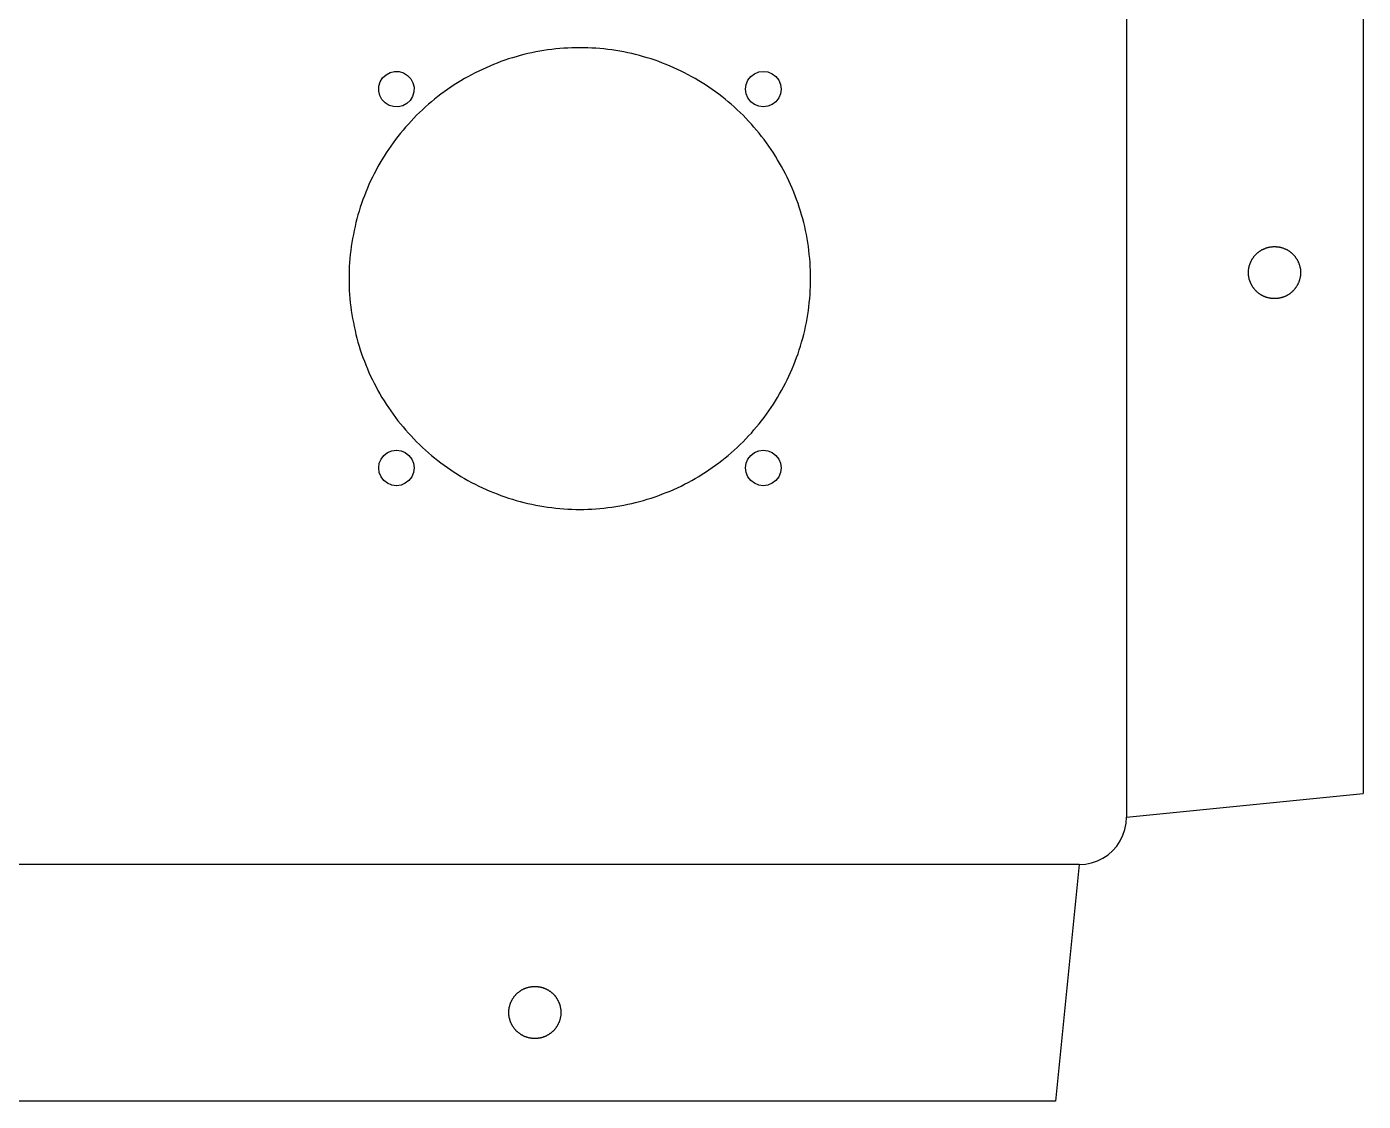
# Model space of a CAD drawing. Header units: metres. Extents: x 13 to 238, y 4 to 739.
# Drawn here: x 124.6 to 237.5, y 3.8 to 94.6 of the extents above; entities that cross this region are included whole.
import ezdxf

# ---------------------------------------------------------------- set-up
doc = ezdxf.new("R2010")
doc.units = ezdxf.units.M

msp = doc.modelspace()

# ---------------------------------------------------------------- linework, layer by layer
at = {"layer": 'Layer0'}
for p, q in [((217.53, 714.84), (217.53, 27.84)), ((237.53, 712.84), (237.53, 29.84)), ((168.61, 92.65), (168.28, 92.6)), ((168.95, 92.69), (168.61, 92.65)), ((169.29, 92.73), (168.95, 92.69)), ((169.63, 92.77), (169.29, 92.73)), ((169.97, 92.79), (169.63, 92.77)), ((170.31, 92.81), (169.97, 92.79)), ((170.65, 92.83), (170.31, 92.81)), ((170.99, 92.84), (170.65, 92.83)), ((171.33, 92.84), (170.99, 92.84)), ((171.67, 92.84), (171.33, 92.84)), ((172.01, 92.83), (171.67, 92.84)), ((172.35, 92.81), (172.01, 92.83)), ((172.69, 92.79), (172.35, 92.81)), ((173.03, 92.77), (172.69, 92.79)), ((173.37, 92.73), (173.03, 92.77)), ((173.7, 92.69), (173.37, 92.73)), ((174.04, 92.65), (173.7, 92.69)), ((174.38, 92.6), (174.04, 92.65)), ((164.34, 91.54), (164.02, 91.42)), ((164.66, 91.66), (164.34, 91.54)), ((164.98, 91.78), (164.66, 91.66)), ((165.3, 91.89), (164.98, 91.78)), ((165.63, 91.99), (165.3, 91.89)), ((165.95, 92.08), (165.63, 91.99)), ((166.28, 92.18), (165.95, 92.08)), ((166.61, 92.26), (166.28, 92.18)), ((166.94, 92.34), (166.61, 92.26)), ((167.27, 92.41), (166.94, 92.34)), ((167.61, 92.48), (167.27, 92.41)), ((167.94, 92.54), (167.61, 92.48)), ((168.28, 92.6), (167.94, 92.54)), ((174.71, 92.54), (174.38, 92.6)), ((175.05, 92.48), (174.71, 92.54)), ((175.38, 92.41), (175.05, 92.48)), ((175.71, 92.34), (175.38, 92.41)), ((176.04, 92.26), (175.71, 92.34)), ((176.37, 92.18), (176.04, 92.26)), ((176.7, 92.08), (176.37, 92.18)), ((177.03, 91.99), (176.7, 92.08)), ((177.35, 91.89), (177.03, 91.99)), ((177.68, 91.78), (177.35, 91.89)), ((178, 91.66), (177.68, 91.78)), ((178.32, 91.54), (178, 91.66)), ((178.63, 91.42), (178.32, 91.54)), ((154.66, 90.28), (154.95, 90.55)), ((154.95, 90.55), (155.29, 90.74)), ((155.29, 90.74), (155.67, 90.83)), ((155.67, 90.83), (156.06, 90.82)), ((156.06, 90.82), (156.44, 90.71)), ((156.44, 90.71), (156.77, 90.5)), ((156.77, 90.5), (157.04, 90.22)), ((161.87, 90.39), (161.58, 90.23)), ((162.17, 90.56), (161.87, 90.39)), ((162.47, 90.71), (162.17, 90.56)), ((162.78, 90.87), (162.47, 90.71)), ((163.09, 91.01), (162.78, 90.87)), ((163.4, 91.15), (163.09, 91.01)), ((163.71, 91.29), (163.4, 91.15)), ((164.02, 91.42), (163.71, 91.29)), ((178.95, 91.29), (178.63, 91.42)), ((179.26, 91.15), (178.95, 91.29)), ((179.57, 91.01), (179.26, 91.15)), ((179.88, 90.87), (179.57, 91.01)), ((180.18, 90.71), (179.88, 90.87)), ((180.48, 90.56), (180.18, 90.71)), ((180.78, 90.39), (180.48, 90.56)), ((181.08, 90.23), (180.78, 90.39)), ((185.53, 90.09), (185.77, 90.4)), ((185.77, 90.4), (186.08, 90.64)), ((186.08, 90.64), (186.44, 90.79)), ((186.44, 90.79), (186.83, 90.84)), ((186.83, 90.84), (187.22, 90.79)), ((187.22, 90.79), (187.58, 90.64)), ((187.58, 90.64), (187.89, 90.4)), ((187.89, 90.4), (188.13, 90.09)), ((154.34, 89.18), (154.35, 89.58)), ((154.35, 89.58), (154.46, 89.95)), ((154.46, 89.95), (154.66, 90.28)), ((157.04, 90.22), (157.23, 89.88)), ((157.23, 89.88), (157.32, 89.5)), ((157.32, 89.5), (157.31, 89.1)), ((160.14, 89.31), (159.87, 89.12)), ((160.42, 89.51), (160.14, 89.31)), ((160.71, 89.69), (160.42, 89.51)), ((160.99, 89.88), (160.71, 89.69)), ((161.28, 90.05), (160.99, 89.88)), ((161.58, 90.23), (161.28, 90.05)), ((181.37, 90.05), (181.08, 90.23)), ((181.66, 89.88), (181.37, 90.05)), ((181.95, 89.69), (181.66, 89.88)), ((182.23, 89.51), (181.95, 89.69)), ((182.51, 89.31), (182.23, 89.51)), ((182.79, 89.12), (182.51, 89.31)), ((185.33, 89.34), (185.38, 89.73)), ((185.38, 88.95), (185.33, 89.34)), ((185.38, 89.73), (185.53, 90.09)), ((188.13, 90.09), (188.28, 89.73)), ((188.28, 89.73), (188.33, 89.34)), ((188.33, 89.34), (188.28, 88.95)), ((154.43, 88.8), (154.34, 89.18)), ((154.61, 88.46), (154.43, 88.8)), ((154.88, 88.17), (154.61, 88.46)), ((155.22, 87.97), (154.88, 88.17)), ((156.71, 88.13), (156.36, 87.94)), ((156.99, 88.39), (156.71, 88.13)), ((157.2, 88.73), (156.99, 88.39)), ((157.31, 89.1), (157.2, 88.73)), ((158.79, 88.28), (158.53, 88.06)), ((159.06, 88.49), (158.79, 88.28)), ((159.32, 88.71), (159.06, 88.49)), ((159.59, 88.91), (159.32, 88.71)), ((159.87, 89.12), (159.59, 88.91)), ((183.06, 88.91), (182.79, 89.12)), ((183.33, 88.71), (183.06, 88.91)), ((183.6, 88.49), (183.33, 88.71)), ((183.86, 88.28), (183.6, 88.49)), ((184.12, 88.06), (183.86, 88.28)), ((185.53, 88.59), (185.38, 88.95)), ((185.77, 88.28), (185.53, 88.59)), ((186.08, 88.04), (185.77, 88.28)), ((187.89, 88.28), (187.58, 88.04)), ((188.13, 88.59), (187.89, 88.28)), ((188.28, 88.95), (188.13, 88.59)), ((155.59, 87.86), (155.22, 87.97)), ((155.98, 87.85), (155.59, 87.86)), ((156.36, 87.94), (155.98, 87.85)), ((157.54, 87.13), (157.3, 86.89)), ((157.78, 87.37), (157.54, 87.13)), ((158.03, 87.6), (157.78, 87.37)), ((158.28, 87.83), (158.03, 87.6)), ((158.53, 88.06), (158.28, 87.83)), ((184.38, 87.83), (184.12, 88.06)), ((184.63, 87.6), (184.38, 87.83)), ((184.87, 87.37), (184.63, 87.6)), ((185.12, 87.13), (184.87, 87.37)), ((185.35, 86.89), (185.12, 87.13)), ((186.44, 87.89), (186.08, 88.04)), ((186.83, 87.84), (186.44, 87.89)), ((187.22, 87.89), (186.83, 87.84)), ((187.58, 88.04), (187.22, 87.89)), ((156.39, 85.87), (156.17, 85.61)), ((156.61, 86.13), (156.39, 85.87)), ((156.84, 86.39), (156.61, 86.13)), ((157.07, 86.64), (156.84, 86.39)), ((157.3, 86.89), (157.07, 86.64)), ((185.59, 86.64), (185.35, 86.89)), ((185.82, 86.39), (185.59, 86.64)), ((186.04, 86.13), (185.82, 86.39)), ((186.27, 85.87), (186.04, 86.13)), ((186.48, 85.61), (186.27, 85.87)), ((155.55, 84.8), (155.35, 84.52)), ((155.75, 85.08), (155.55, 84.8)), ((155.96, 85.35), (155.75, 85.08)), ((156.17, 85.61), (155.96, 85.35)), ((186.69, 85.35), (186.48, 85.61)), ((186.9, 85.08), (186.69, 85.35)), ((187.1, 84.8), (186.9, 85.08)), ((187.3, 84.52), (187.1, 84.8)), ((154.79, 83.67), (154.61, 83.38)), ((154.97, 83.96), (154.79, 83.67)), ((155.16, 84.24), (154.97, 83.96)), ((155.35, 84.52), (155.16, 84.24)), ((187.49, 84.24), (187.3, 84.52)), ((187.68, 83.96), (187.49, 84.24)), ((187.86, 83.67), (187.68, 83.96)), ((188.04, 83.38), (187.86, 83.67)), ((154.11, 82.49), (153.95, 82.19)), ((154.27, 82.79), (154.11, 82.49)), ((154.44, 83.09), (154.27, 82.79)), ((154.61, 83.38), (154.44, 83.09)), ((188.21, 83.09), (188.04, 83.38)), ((188.38, 82.79), (188.21, 83.09)), ((188.54, 82.49), (188.38, 82.79)), ((188.7, 82.19), (188.54, 82.49)), ((153.65, 81.58), (153.51, 81.27)), ((153.8, 81.89), (153.65, 81.58)), ((153.95, 82.19), (153.8, 81.89)), ((188.85, 81.89), (188.7, 82.19)), ((189, 81.58), (188.85, 81.89)), ((189.14, 81.27), (189, 81.58)), ((153.12, 80.33), (153, 80.01)), ((153.25, 80.64), (153.12, 80.33)), ((153.38, 80.96), (153.25, 80.64)), ((153.51, 81.27), (153.38, 80.96)), ((189.28, 80.96), (189.14, 81.27)), ((189.41, 80.64), (189.28, 80.96)), ((189.53, 80.33), (189.41, 80.64)), ((189.65, 80.01), (189.53, 80.33)), ((152.78, 79.37), (152.68, 79.04)), ((152.89, 79.69), (152.78, 79.37)), ((153, 80.01), (152.89, 79.69)), ((189.77, 79.69), (189.65, 80.01)), ((189.87, 79.37), (189.77, 79.69)), ((189.98, 79.04), (189.87, 79.37)), ((152.41, 78.06), (152.33, 77.73)), ((152.49, 78.39), (152.41, 78.06)), ((152.58, 78.71), (152.49, 78.39)), ((152.68, 79.04), (152.58, 78.71)), ((190.07, 78.71), (189.98, 79.04)), ((190.16, 78.39), (190.07, 78.71)), ((190.25, 78.06), (190.16, 78.39)), ((190.33, 77.73), (190.25, 78.06)), ((152.19, 77.06), (152.12, 76.73)), ((152.25, 77.39), (152.19, 77.06)), ((152.33, 77.73), (152.25, 77.39)), ((190.4, 77.39), (190.33, 77.73)), ((190.47, 77.06), (190.4, 77.39)), ((190.53, 76.73), (190.47, 77.06)), ((151.97, 75.72), (151.93, 75.38)), ((152.02, 76.05), (151.97, 75.72)), ((152.07, 76.39), (152.02, 76.05)), ((152.12, 76.73), (152.07, 76.39)), ((190.59, 76.39), (190.53, 76.73)), ((190.64, 76.05), (190.59, 76.39)), ((190.68, 75.72), (190.64, 76.05)), ((190.72, 75.38), (190.68, 75.72)), ((228.8, 75.66), (228.83, 75.68)), ((228.83, 75.68), (228.86, 75.71)), ((228.86, 75.71), (228.89, 75.73)), ((228.89, 75.73), (228.93, 75.75)), ((228.93, 75.75), (228.96, 75.76)), ((228.96, 75.76), (228.99, 75.78)), ((228.99, 75.78), (229.03, 75.8)), ((229.03, 75.8), (229.06, 75.82)), ((229.06, 75.82), (229.1, 75.83)), ((229.1, 75.83), (229.13, 75.85)), ((229.13, 75.85), (229.17, 75.86)), ((229.17, 75.86), (229.2, 75.88)), ((229.2, 75.88), (229.24, 75.89)), ((229.24, 75.89), (229.28, 75.91)), ((229.28, 75.91), (229.31, 75.92)), ((229.31, 75.92), (229.35, 75.93)), ((229.35, 75.93), (229.38, 75.94)), ((229.38, 75.94), (229.42, 75.95)), ((229.42, 75.95), (229.46, 75.96)), ((229.46, 75.96), (229.5, 75.97)), ((229.5, 75.97), (229.53, 75.98)), ((229.53, 75.98), (229.57, 75.99)), ((229.57, 75.99), (229.61, 76)), ((229.61, 76), (229.65, 76.01)), ((229.65, 76.01), (229.68, 76.01)), ((229.68, 76.01), (229.72, 76.02)), ((229.72, 76.02), (229.76, 76.02)), ((229.76, 76.02), (229.8, 76.03)), ((229.8, 76.03), (229.84, 76.03)), ((229.84, 76.03), (229.87, 76.03)), ((229.87, 76.03), (229.91, 76.04)), ((229.91, 76.04), (229.95, 76.04)), ((229.95, 76.04), (229.99, 76.04)), ((229.99, 76.04), (230.03, 76.04)), ((230.03, 76.04), (230.07, 76.04)), ((230.07, 76.04), (230.1, 76.04)), ((230.1, 76.04), (230.14, 76.04)), ((230.14, 76.04), (230.18, 76.03)), ((230.18, 76.03), (230.22, 76.03)), ((230.22, 76.03), (230.26, 76.03)), ((230.26, 76.03), (230.3, 76.02)), ((230.3, 76.02), (230.33, 76.02)), ((230.33, 76.02), (230.37, 76.01)), ((230.37, 76.01), (230.41, 76.01)), ((230.41, 76.01), (230.45, 76)), ((230.45, 76), (230.48, 75.99)), ((230.48, 75.99), (230.52, 75.98)), ((230.52, 75.98), (230.56, 75.97)), ((230.56, 75.97), (230.6, 75.96)), ((230.6, 75.96), (230.63, 75.95)), ((230.63, 75.95), (230.67, 75.94)), ((230.67, 75.94), (230.71, 75.93)), ((230.71, 75.93), (230.74, 75.92)), ((230.74, 75.92), (230.78, 75.91)), ((230.78, 75.91), (230.82, 75.89)), ((230.82, 75.89), (230.85, 75.88)), ((230.85, 75.88), (230.89, 75.86)), ((230.89, 75.86), (230.92, 75.85)), ((230.92, 75.85), (230.96, 75.83)), ((230.96, 75.83), (230.99, 75.82)), ((230.99, 75.82), (231.03, 75.8)), ((231.03, 75.8), (231.06, 75.78)), ((231.06, 75.78), (231.09, 75.76)), ((231.09, 75.76), (231.13, 75.75)), ((231.13, 75.75), (231.16, 75.73)), ((231.16, 75.73), (231.19, 75.71)), ((231.19, 75.71), (231.23, 75.68)), ((231.23, 75.68), (231.26, 75.66)), ((151.87, 74.7), (151.85, 74.36)), ((151.9, 75.04), (151.87, 74.7)), ((151.93, 75.38), (151.9, 75.04)), ((190.75, 75.04), (190.72, 75.38)), ((190.78, 74.7), (190.75, 75.04)), ((190.8, 74.36), (190.78, 74.7)), ((227.94, 74.52), (227.95, 74.56)), ((227.95, 74.56), (227.96, 74.59)), ((227.96, 74.59), (227.97, 74.63)), ((227.97, 74.63), (227.99, 74.66)), ((227.99, 74.66), (228, 74.7)), ((228, 74.7), (228.02, 74.73)), ((228.02, 74.73), (228.03, 74.77)), ((228.03, 74.77), (228.05, 74.8)), ((228.05, 74.8), (228.07, 74.84)), ((228.07, 74.84), (228.08, 74.87)), ((228.08, 74.87), (228.1, 74.91)), ((228.1, 74.91), (228.12, 74.94)), ((228.12, 74.94), (228.14, 74.97)), ((228.14, 74.97), (228.16, 75.01)), ((228.16, 75.01), (228.18, 75.04)), ((228.18, 75.04), (228.2, 75.07)), ((228.2, 75.07), (228.23, 75.1)), ((228.23, 75.1), (228.25, 75.13)), ((228.25, 75.13), (228.27, 75.16)), ((228.27, 75.16), (228.29, 75.19)), ((228.29, 75.19), (228.32, 75.22)), ((228.32, 75.22), (228.34, 75.25)), ((228.34, 75.25), (228.37, 75.28)), ((228.37, 75.28), (228.39, 75.31)), ((228.39, 75.31), (228.42, 75.34)), ((228.42, 75.34), (228.44, 75.37)), ((228.44, 75.37), (228.47, 75.4)), ((228.47, 75.4), (228.5, 75.42)), ((228.5, 75.42), (228.53, 75.45)), ((228.53, 75.45), (228.56, 75.47)), ((228.56, 75.47), (228.58, 75.5)), ((228.58, 75.5), (228.61, 75.53)), ((228.61, 75.53), (228.64, 75.55)), ((228.64, 75.55), (228.67, 75.57)), ((228.67, 75.57), (228.7, 75.6)), ((228.7, 75.6), (228.73, 75.62)), ((228.73, 75.62), (228.77, 75.64)), ((228.77, 75.64), (228.8, 75.66)), ((231.26, 75.66), (231.29, 75.64)), ((231.29, 75.64), (231.32, 75.62)), ((231.32, 75.62), (231.35, 75.6)), ((231.35, 75.6), (231.38, 75.57)), ((231.38, 75.57), (231.41, 75.55)), ((231.41, 75.55), (231.44, 75.53)), ((231.44, 75.53), (231.47, 75.5)), ((231.47, 75.5), (231.5, 75.47)), ((231.5, 75.47), (231.53, 75.45)), ((231.53, 75.45), (231.56, 75.42)), ((231.56, 75.42), (231.58, 75.4)), ((231.58, 75.4), (231.61, 75.37)), ((231.61, 75.37), (231.64, 75.34)), ((231.64, 75.34), (231.66, 75.31)), ((231.66, 75.31), (231.69, 75.28)), ((231.69, 75.28), (231.71, 75.25)), ((231.71, 75.25), (231.74, 75.22)), ((231.74, 75.22), (231.76, 75.19)), ((231.76, 75.19), (231.78, 75.16)), ((231.78, 75.16), (231.81, 75.13)), ((231.81, 75.13), (231.83, 75.1)), ((231.83, 75.1), (231.85, 75.07)), ((231.85, 75.07), (231.87, 75.04)), ((231.87, 75.04), (231.89, 75.01)), ((231.89, 75.01), (231.91, 74.97)), ((231.91, 74.97), (231.93, 74.94)), ((231.93, 74.94), (231.95, 74.91)), ((231.95, 74.91), (231.97, 74.87)), ((231.97, 74.87), (231.99, 74.84)), ((231.99, 74.84), (232, 74.8)), ((232, 74.8), (232.02, 74.77)), ((232.02, 74.77), (232.04, 74.73)), ((232.04, 74.73), (232.05, 74.7)), ((232.05, 74.7), (232.07, 74.66)), ((232.07, 74.66), (232.08, 74.63)), ((232.08, 74.63), (232.09, 74.59)), ((232.09, 74.59), (232.11, 74.56)), ((232.11, 74.56), (232.12, 74.52)), ((151.84, 74.02), (151.83, 73.68)), ((151.83, 73.68), (151.83, 73.34)), ((151.85, 74.36), (151.84, 74.02)), ((190.82, 74.02), (190.8, 74.36)), ((190.82, 73.68), (190.82, 74.02)), ((190.83, 73.34), (190.82, 73.68)), ((227.83, 73.99), (227.84, 74.03)), ((227.83, 73.95), (227.83, 73.99)), ((227.83, 73.92), (227.83, 73.95)), ((227.83, 73.88), (227.83, 73.92)), ((227.83, 73.84), (227.83, 73.88)), ((227.83, 73.8), (227.83, 73.84)), ((227.83, 73.76), (227.83, 73.8)), ((227.83, 73.72), (227.83, 73.76)), ((227.83, 73.69), (227.83, 73.72)), ((227.84, 73.65), (227.83, 73.69)), ((227.84, 74.11), (227.85, 74.15)), ((227.84, 74.07), (227.84, 74.11)), ((227.84, 74.03), (227.84, 74.07)), ((227.84, 73.61), (227.84, 73.65)), ((227.84, 73.57), (227.84, 73.61)), ((227.85, 73.53), (227.84, 73.57)), ((227.85, 74.18), (227.86, 74.22)), ((227.85, 74.15), (227.85, 74.18)), ((227.85, 73.5), (227.85, 73.53)), ((227.86, 73.46), (227.85, 73.5)), ((227.86, 74.22), (227.87, 74.26)), ((227.87, 73.42), (227.86, 73.46)), ((227.87, 74.26), (227.88, 74.3)), ((227.88, 73.38), (227.87, 73.42)), ((227.88, 74.33), (227.89, 74.37)), ((227.88, 74.3), (227.88, 74.33)), ((227.89, 74.37), (227.9, 74.41)), ((227.9, 74.41), (227.91, 74.45)), ((227.91, 74.45), (227.92, 74.48)), ((227.92, 74.48), (227.94, 74.52)), ((232.12, 74.52), (232.13, 74.48)), ((232.13, 74.48), (232.14, 74.45)), ((232.14, 74.45), (232.15, 74.41)), ((232.15, 74.41), (232.16, 74.37)), ((232.16, 74.37), (232.17, 74.33)), ((232.17, 74.33), (232.18, 74.3)), ((232.18, 74.3), (232.19, 74.26)), ((232.19, 73.42), (232.18, 73.38)), ((232.19, 74.26), (232.19, 74.22)), ((232.19, 74.22), (232.2, 74.18)), ((232.2, 73.5), (232.19, 73.46)), ((232.19, 73.46), (232.19, 73.42)), ((232.2, 74.18), (232.21, 74.15)), ((232.21, 73.53), (232.2, 73.5)), ((232.21, 74.15), (232.21, 74.11)), ((232.21, 74.11), (232.22, 74.07)), ((232.22, 73.61), (232.21, 73.57)), ((232.21, 73.57), (232.21, 73.53)), ((232.22, 74.07), (232.22, 74.03)), ((232.22, 74.03), (232.22, 73.99)), ((232.22, 73.99), (232.22, 73.95)), ((232.22, 73.95), (232.23, 73.92)), ((232.23, 73.76), (232.22, 73.72)), ((232.22, 73.72), (232.22, 73.69)), ((232.22, 73.69), (232.22, 73.65)), ((232.22, 73.65), (232.22, 73.61)), ((232.23, 73.92), (232.23, 73.88)), ((232.23, 73.88), (232.23, 73.84)), ((232.23, 73.84), (232.23, 73.8)), ((232.23, 73.8), (232.23, 73.76)), ((151.83, 73.34), (151.83, 73)), ((151.83, 73), (151.84, 72.66)), ((151.84, 72.66), (151.85, 72.32)), ((151.85, 72.32), (151.87, 71.98)), ((190.78, 71.98), (190.8, 72.32)), ((190.8, 72.32), (190.82, 72.66)), ((190.82, 73), (190.83, 73.34)), ((190.82, 72.66), (190.82, 73)), ((227.88, 73.34), (227.88, 73.38)), ((227.89, 73.31), (227.88, 73.34)), ((227.9, 73.27), (227.89, 73.31)), ((227.91, 73.23), (227.9, 73.27)), ((227.92, 73.2), (227.91, 73.23)), ((227.94, 73.16), (227.92, 73.2)), ((227.95, 73.12), (227.94, 73.16)), ((227.96, 73.09), (227.95, 73.12)), ((227.97, 73.05), (227.96, 73.09)), ((227.99, 73.02), (227.97, 73.05)), ((228, 72.98), (227.99, 73.02)), ((228.02, 72.95), (228, 72.98)), ((228.03, 72.91), (228.02, 72.95)), ((228.05, 72.88), (228.03, 72.91)), ((228.07, 72.84), (228.05, 72.88)), ((228.08, 72.81), (228.07, 72.84)), ((228.1, 72.77), (228.08, 72.81)), ((228.12, 72.74), (228.1, 72.77)), ((228.14, 72.71), (228.12, 72.74)), ((228.16, 72.67), (228.14, 72.71)), ((228.18, 72.64), (228.16, 72.67)), ((228.2, 72.61), (228.18, 72.64)), ((228.23, 72.58), (228.2, 72.61)), ((228.25, 72.55), (228.23, 72.58)), ((228.27, 72.52), (228.25, 72.55)), ((228.29, 72.49), (228.27, 72.52)), ((228.32, 72.46), (228.29, 72.49)), ((228.34, 72.43), (228.32, 72.46)), ((228.37, 72.4), (228.34, 72.43)), ((228.39, 72.37), (228.37, 72.4)), ((228.42, 72.34), (228.39, 72.37)), ((228.44, 72.31), (228.42, 72.34)), ((228.47, 72.28), (228.44, 72.31)), ((228.5, 72.26), (228.47, 72.28)), ((231.58, 72.28), (231.56, 72.26)), ((231.61, 72.31), (231.58, 72.28)), ((231.64, 72.34), (231.61, 72.31)), ((231.66, 72.37), (231.64, 72.34)), ((231.69, 72.4), (231.66, 72.37)), ((231.71, 72.43), (231.69, 72.4)), ((231.74, 72.46), (231.71, 72.43)), ((231.76, 72.49), (231.74, 72.46)), ((231.78, 72.52), (231.76, 72.49)), ((231.81, 72.55), (231.78, 72.52)), ((231.83, 72.58), (231.81, 72.55)), ((231.85, 72.61), (231.83, 72.58)), ((231.87, 72.64), (231.85, 72.61)), ((231.89, 72.67), (231.87, 72.64)), ((231.91, 72.71), (231.89, 72.67)), ((231.93, 72.74), (231.91, 72.71)), ((231.95, 72.77), (231.93, 72.74)), ((231.97, 72.81), (231.95, 72.77)), ((231.99, 72.84), (231.97, 72.81)), ((232, 72.88), (231.99, 72.84)), ((232.02, 72.91), (232, 72.88)), ((232.04, 72.95), (232.02, 72.91)), ((232.05, 72.98), (232.04, 72.95)), ((232.07, 73.02), (232.05, 72.98)), ((232.08, 73.05), (232.07, 73.02)), ((232.09, 73.09), (232.08, 73.05)), ((232.11, 73.12), (232.09, 73.09)), ((232.12, 73.16), (232.11, 73.12)), ((232.13, 73.2), (232.12, 73.16)), ((232.14, 73.23), (232.13, 73.2)), ((232.15, 73.27), (232.14, 73.23)), ((232.16, 73.31), (232.15, 73.27)), ((232.17, 73.34), (232.16, 73.31)), ((232.18, 73.38), (232.17, 73.34)), ((151.87, 71.98), (151.9, 71.64)), ((151.9, 71.64), (151.93, 71.3)), ((151.93, 71.3), (151.97, 70.96)), ((190.68, 70.96), (190.72, 71.3)), ((190.72, 71.3), (190.75, 71.64)), ((190.75, 71.64), (190.78, 71.98)), ((228.53, 72.23), (228.5, 72.26)), ((228.56, 72.2), (228.53, 72.23)), ((228.58, 72.18), (228.56, 72.2)), ((228.61, 72.15), (228.58, 72.18)), ((228.64, 72.13), (228.61, 72.15)), ((228.67, 72.11), (228.64, 72.13)), ((228.7, 72.08), (228.67, 72.11)), ((228.73, 72.06), (228.7, 72.08)), ((228.77, 72.04), (228.73, 72.06)), ((228.8, 72.02), (228.77, 72.04)), ((228.83, 71.99), (228.8, 72.02)), ((228.86, 71.97), (228.83, 71.99)), ((228.89, 71.95), (228.86, 71.97)), ((228.93, 71.93), (228.89, 71.95)), ((228.96, 71.92), (228.93, 71.93)), ((228.99, 71.9), (228.96, 71.92)), ((229.03, 71.88), (228.99, 71.9)), ((229.06, 71.86), (229.03, 71.88)), ((229.1, 71.85), (229.06, 71.86)), ((229.13, 71.83), (229.1, 71.85)), ((229.17, 71.81), (229.13, 71.83)), ((229.2, 71.8), (229.17, 71.81)), ((229.24, 71.79), (229.2, 71.8)), ((229.28, 71.77), (229.24, 71.79)), ((229.31, 71.76), (229.28, 71.77)), ((229.35, 71.75), (229.31, 71.76)), ((229.38, 71.74), (229.35, 71.75)), ((229.42, 71.73), (229.38, 71.74)), ((229.46, 71.71), (229.42, 71.73)), ((229.5, 71.71), (229.46, 71.71)), ((229.53, 71.7), (229.5, 71.71)), ((229.57, 71.69), (229.53, 71.7)), ((229.61, 71.68), (229.57, 71.69)), ((229.65, 71.67), (229.61, 71.68)), ((229.68, 71.67), (229.65, 71.67)), ((229.72, 71.66), (229.68, 71.67)), ((229.76, 71.66), (229.72, 71.66)), ((229.8, 71.65), (229.76, 71.66)), ((229.84, 71.65), (229.8, 71.65)), ((229.87, 71.65), (229.84, 71.65)), ((229.91, 71.64), (229.87, 71.65)), ((229.95, 71.64), (229.91, 71.64)), ((229.99, 71.64), (229.95, 71.64)), ((230.03, 71.64), (229.99, 71.64)), ((230.07, 71.64), (230.03, 71.64)), ((230.1, 71.64), (230.07, 71.64)), ((230.14, 71.64), (230.1, 71.64)), ((230.18, 71.65), (230.14, 71.64)), ((230.22, 71.65), (230.18, 71.65)), ((230.26, 71.65), (230.22, 71.65)), ((230.3, 71.66), (230.26, 71.65)), ((230.33, 71.66), (230.3, 71.66)), ((230.37, 71.67), (230.33, 71.66)), ((230.41, 71.67), (230.37, 71.67)), ((230.45, 71.68), (230.41, 71.67)), ((230.48, 71.69), (230.45, 71.68)), ((230.52, 71.7), (230.48, 71.69)), ((230.56, 71.71), (230.52, 71.7)), ((230.6, 71.71), (230.56, 71.71)), ((230.63, 71.73), (230.6, 71.71)), ((230.67, 71.74), (230.63, 71.73)), ((230.71, 71.75), (230.67, 71.74)), ((230.74, 71.76), (230.71, 71.75)), ((230.78, 71.77), (230.74, 71.76)), ((230.82, 71.79), (230.78, 71.77)), ((230.85, 71.8), (230.82, 71.79)), ((230.89, 71.81), (230.85, 71.8)), ((230.92, 71.83), (230.89, 71.81)), ((230.96, 71.85), (230.92, 71.83)), ((230.99, 71.86), (230.96, 71.85)), ((231.03, 71.88), (230.99, 71.86)), ((231.06, 71.9), (231.03, 71.88)), ((231.09, 71.92), (231.06, 71.9)), ((231.13, 71.93), (231.09, 71.92)), ((231.16, 71.95), (231.13, 71.93)), ((231.19, 71.97), (231.16, 71.95)), ((231.23, 71.99), (231.19, 71.97)), ((231.26, 72.02), (231.23, 71.99)), ((231.29, 72.04), (231.26, 72.02)), ((231.32, 72.06), (231.29, 72.04)), ((231.35, 72.08), (231.32, 72.06)), ((231.38, 72.11), (231.35, 72.08)), ((231.41, 72.13), (231.38, 72.11)), ((231.44, 72.15), (231.41, 72.13)), ((231.47, 72.18), (231.44, 72.15)), ((231.5, 72.2), (231.47, 72.18)), ((231.53, 72.23), (231.5, 72.2)), ((231.56, 72.26), (231.53, 72.23)), ((151.97, 70.96), (152.02, 70.63)), ((152.02, 70.63), (152.07, 70.29)), ((152.07, 70.29), (152.12, 69.95)), ((190.53, 69.95), (190.59, 70.29)), ((190.59, 70.29), (190.64, 70.63)), ((190.64, 70.63), (190.68, 70.96)), ((152.12, 69.95), (152.19, 69.62)), ((152.19, 69.62), (152.25, 69.29)), ((152.25, 69.29), (152.33, 68.95)), ((152.33, 68.95), (152.41, 68.62)), ((190.25, 68.62), (190.33, 68.95)), ((190.33, 68.95), (190.4, 69.29)), ((190.4, 69.29), (190.47, 69.62)), ((190.47, 69.62), (190.53, 69.95)), ((152.41, 68.62), (152.49, 68.29)), ((152.49, 68.29), (152.58, 67.96)), ((152.58, 67.96), (152.68, 67.64)), ((189.98, 67.64), (190.07, 67.96)), ((190.07, 67.96), (190.16, 68.29)), ((190.16, 68.29), (190.25, 68.62)), ((152.68, 67.64), (152.78, 67.31)), ((152.78, 67.31), (152.89, 66.99)), ((152.89, 66.99), (153, 66.67)), ((153, 66.67), (153.12, 66.35)), ((189.53, 66.35), (189.65, 66.67)), ((189.65, 66.67), (189.77, 66.99)), ((189.77, 66.99), (189.87, 67.31)), ((189.87, 67.31), (189.98, 67.64)), ((153.12, 66.35), (153.25, 66.04)), ((153.25, 66.04), (153.38, 65.72)), ((153.38, 65.72), (153.51, 65.41)), ((189.14, 65.41), (189.28, 65.72)), ((189.28, 65.72), (189.41, 66.04)), ((189.41, 66.04), (189.53, 66.35)), ((153.51, 65.41), (153.65, 65.1)), ((153.65, 65.1), (153.8, 64.79)), ((153.8, 64.79), (153.95, 64.49)), ((153.95, 64.49), (154.11, 64.19)), ((188.54, 64.19), (188.7, 64.49)), ((188.7, 64.49), (188.85, 64.79)), ((188.85, 64.79), (189, 65.1)), ((189, 65.1), (189.14, 65.41)), ((154.11, 64.19), (154.27, 63.89)), ((154.27, 63.89), (154.44, 63.59)), ((154.44, 63.59), (154.61, 63.3)), ((154.61, 63.3), (154.79, 63.01)), ((187.86, 63.01), (188.04, 63.3)), ((188.04, 63.3), (188.21, 63.59)), ((188.21, 63.59), (188.38, 63.89)), ((188.38, 63.89), (188.54, 64.19)), ((154.79, 63.01), (154.97, 62.72)), ((154.97, 62.72), (155.16, 62.44)), ((155.16, 62.44), (155.35, 62.16)), ((155.35, 62.16), (155.55, 61.88)), ((187.1, 61.88), (187.3, 62.16)), ((187.3, 62.16), (187.49, 62.44)), ((187.49, 62.44), (187.68, 62.72)), ((187.68, 62.72), (187.86, 63.01)), ((155.55, 61.88), (155.75, 61.6)), ((155.75, 61.6), (155.96, 61.33)), ((155.96, 61.33), (156.17, 61.07)), ((156.17, 61.07), (156.39, 60.81)), ((186.27, 60.81), (186.48, 61.07)), ((186.48, 61.07), (186.69, 61.33)), ((186.69, 61.33), (186.9, 61.6)), ((186.9, 61.6), (187.1, 61.88)), ((156.39, 60.81), (156.61, 60.55)), ((156.61, 60.55), (156.84, 60.29)), ((156.84, 60.29), (157.07, 60.04)), ((157.07, 60.04), (157.3, 59.79)), ((185.35, 59.79), (185.59, 60.04)), ((185.59, 60.04), (185.82, 60.29)), ((185.82, 60.29), (186.04, 60.55)), ((186.04, 60.55), (186.27, 60.81)), ((155.08, 58.64), (155.44, 58.79)), ((155.44, 58.79), (155.83, 58.84)), ((155.83, 58.84), (156.22, 58.79)), ((156.22, 58.79), (156.58, 58.64)), ((157.3, 59.79), (157.54, 59.55)), ((157.54, 59.55), (157.78, 59.31)), ((157.78, 59.31), (158.03, 59.08)), ((158.03, 59.08), (158.28, 58.85)), ((158.28, 58.85), (158.53, 58.62)), ((184.12, 58.62), (184.38, 58.85)), ((184.38, 58.85), (184.63, 59.08)), ((184.63, 59.08), (184.87, 59.31)), ((184.87, 59.31), (185.12, 59.55)), ((185.12, 59.55), (185.35, 59.79)), ((186.08, 58.64), (186.44, 58.79)), ((186.44, 58.79), (186.83, 58.84)), ((186.83, 58.84), (187.22, 58.79)), ((187.22, 58.79), (187.58, 58.64)), ((154.33, 57.34), (154.38, 57.73)), ((154.38, 57.73), (154.53, 58.09)), ((154.53, 58.09), (154.77, 58.4)), ((154.77, 58.4), (155.08, 58.64)), ((156.58, 58.64), (156.89, 58.4)), ((156.89, 58.4), (157.13, 58.09)), ((157.13, 58.09), (157.28, 57.73)), ((157.28, 57.73), (157.33, 57.34)), ((158.53, 58.62), (158.79, 58.4)), ((158.79, 58.4), (159.06, 58.19)), ((159.06, 58.19), (159.32, 57.97)), ((159.32, 57.97), (159.59, 57.77)), ((159.59, 57.77), (159.87, 57.56)), ((182.79, 57.56), (183.06, 57.77)), ((183.06, 57.77), (183.33, 57.97)), ((183.33, 57.97), (183.6, 58.19)), ((183.6, 58.19), (183.86, 58.4)), ((183.86, 58.4), (184.12, 58.62)), ((185.33, 57.34), (185.38, 57.73)), ((185.38, 57.73), (185.53, 58.09)), ((185.53, 58.09), (185.77, 58.4)), ((185.77, 58.4), (186.08, 58.64)), ((187.58, 58.64), (187.89, 58.4)), ((187.89, 58.4), (188.13, 58.09)), ((188.13, 58.09), (188.28, 57.73)), ((188.28, 57.73), (188.33, 57.34)), ((154.38, 56.95), (154.33, 57.34)), ((154.53, 56.59), (154.38, 56.95)), ((154.77, 56.28), (154.53, 56.59)), ((157.13, 56.59), (156.89, 56.28)), ((157.28, 56.95), (157.13, 56.59)), ((157.33, 57.34), (157.28, 56.95)), ((159.87, 57.56), (160.14, 57.37)), ((160.14, 57.37), (160.42, 57.17)), ((160.42, 57.17), (160.71, 56.99)), ((160.71, 56.99), (160.99, 56.8)), ((160.99, 56.8), (161.28, 56.63)), ((161.28, 56.63), (161.58, 56.45)), ((181.08, 56.45), (181.37, 56.63)), ((181.37, 56.63), (181.66, 56.8)), ((181.66, 56.8), (181.95, 56.99)), ((181.95, 56.99), (182.23, 57.17)), ((182.23, 57.17), (182.51, 57.37)), ((182.51, 57.37), (182.79, 57.56)), ((185.38, 56.95), (185.33, 57.34)), ((185.53, 56.59), (185.38, 56.95)), ((185.77, 56.28), (185.53, 56.59)), ((188.13, 56.59), (187.89, 56.28)), ((188.28, 56.95), (188.13, 56.59)), ((188.33, 57.34), (188.28, 56.95)), ((155.08, 56.04), (154.77, 56.28)), ((155.44, 55.89), (155.08, 56.04)), ((155.83, 55.84), (155.44, 55.89)), ((156.22, 55.89), (155.83, 55.84)), ((156.58, 56.04), (156.22, 55.89)), ((156.89, 56.28), (156.58, 56.04)), ((161.58, 56.45), (161.87, 56.28)), ((161.87, 56.28), (162.17, 56.12)), ((162.17, 56.12), (162.47, 55.97)), ((162.47, 55.97), (162.78, 55.81)), ((162.78, 55.81), (163.09, 55.67)), ((163.09, 55.67), (163.4, 55.53)), ((163.4, 55.53), (163.71, 55.39)), ((163.71, 55.39), (164.02, 55.26)), ((178.63, 55.26), (178.95, 55.39)), ((178.95, 55.39), (179.26, 55.53)), ((179.26, 55.53), (179.57, 55.67)), ((179.57, 55.67), (179.88, 55.81)), ((179.88, 55.81), (180.18, 55.97)), ((180.18, 55.97), (180.48, 56.12)), ((180.48, 56.12), (180.78, 56.28)), ((180.78, 56.28), (181.08, 56.45)), ((186.08, 56.04), (185.77, 56.28)), ((186.44, 55.89), (186.08, 56.04)), ((186.83, 55.84), (186.44, 55.89)), ((187.22, 55.89), (186.83, 55.84)), ((187.58, 56.04), (187.22, 55.89)), ((187.89, 56.28), (187.58, 56.04)), ((164.02, 55.26), (164.34, 55.14)), ((164.34, 55.14), (164.66, 55.02)), ((164.66, 55.02), (164.98, 54.9)), ((164.98, 54.9), (165.3, 54.79)), ((165.3, 54.79), (165.63, 54.69)), ((165.63, 54.69), (165.95, 54.6)), ((165.95, 54.6), (166.28, 54.5)), ((166.28, 54.5), (166.61, 54.42)), ((166.61, 54.42), (166.94, 54.34)), ((166.94, 54.34), (167.27, 54.27)), ((167.27, 54.27), (167.61, 54.2)), ((175.05, 54.2), (175.38, 54.27)), ((175.38, 54.27), (175.71, 54.34)), ((175.71, 54.34), (176.04, 54.42)), ((176.04, 54.42), (176.37, 54.5)), ((176.37, 54.5), (176.7, 54.6)), ((176.7, 54.6), (177.03, 54.69)), ((177.03, 54.69), (177.35, 54.79)), ((177.35, 54.79), (177.68, 54.9)), ((177.68, 54.9), (178, 55.02)), ((178, 55.02), (178.32, 55.14)), ((178.32, 55.14), (178.63, 55.26)), ((167.61, 54.2), (167.94, 54.14)), ((167.94, 54.14), (168.28, 54.08)), ((168.28, 54.08), (168.61, 54.03)), ((168.61, 54.03), (168.95, 53.99)), ((168.95, 53.99), (169.29, 53.95)), ((169.29, 53.95), (169.63, 53.91)), ((169.63, 53.91), (169.97, 53.89)), ((169.97, 53.89), (170.31, 53.87)), ((170.31, 53.87), (170.65, 53.85)), ((170.65, 53.85), (170.99, 53.84)), ((170.99, 53.84), (171.33, 53.84)), ((171.33, 53.84), (171.67, 53.84)), ((171.67, 53.84), (172.01, 53.85)), ((172.01, 53.85), (172.35, 53.87)), ((172.35, 53.87), (172.69, 53.89)), ((172.69, 53.89), (173.03, 53.91)), ((173.03, 53.91), (173.37, 53.95)), ((173.37, 53.95), (173.7, 53.99)), ((173.7, 53.99), (174.04, 54.03)), ((174.04, 54.03), (174.38, 54.08)), ((174.38, 54.08), (174.71, 54.14)), ((174.71, 54.14), (175.05, 54.2)), ((217.53, 27.84), (237.53, 29.84)), ((217.39, 26.8), (217.49, 27.32)), ((217.49, 27.32), (217.53, 27.84)), ((216.99, 25.84), (217.22, 26.31)), ((217.22, 26.31), (217.39, 26.8)), ((215.96, 24.67), (216.36, 25.01)), ((216.36, 25.01), (216.7, 25.4)), ((216.7, 25.4), (216.99, 25.84)), ((213.53, 23.84), (36.53, 23.84)), ((213.53, 23.84), (211.53, 3.84)), ((213.53, 23.84), (214.05, 23.87)), ((214.05, 23.87), (214.56, 23.98)), ((214.56, 23.98), (215.06, 24.14)), ((215.06, 24.14), (215.53, 24.38)), ((215.53, 24.38), (215.96, 24.67)), ((165.59, 12.39), (165.61, 12.42)), ((165.61, 12.42), (165.63, 12.46)), ((165.63, 12.46), (165.65, 12.49)), ((165.65, 12.49), (165.67, 12.52)), ((165.67, 12.52), (165.69, 12.55)), ((165.69, 12.55), (165.71, 12.59)), ((165.71, 12.59), (165.74, 12.62)), ((165.74, 12.62), (165.76, 12.65)), ((165.76, 12.65), (165.78, 12.68)), ((165.78, 12.68), (165.81, 12.71)), ((165.81, 12.71), (165.83, 12.74)), ((165.83, 12.74), (165.85, 12.77)), ((165.85, 12.77), (165.88, 12.8)), ((165.88, 12.8), (165.91, 12.83)), ((165.91, 12.83), (165.93, 12.85)), ((165.93, 12.85), (165.96, 12.88)), ((165.96, 12.88), (165.99, 12.91)), ((165.99, 12.91), (166.01, 12.94)), ((166.01, 12.94), (166.04, 12.96)), ((166.04, 12.96), (166.07, 12.99)), ((166.07, 12.99), (166.1, 13.01)), ((166.1, 13.01), (166.13, 13.04)), ((166.13, 13.04), (166.16, 13.06)), ((166.16, 13.06), (166.19, 13.09)), ((166.19, 13.09), (166.22, 13.11)), ((166.22, 13.11), (166.25, 13.13)), ((166.25, 13.13), (166.28, 13.15)), ((166.28, 13.15), (166.31, 13.17)), ((166.31, 13.17), (166.35, 13.2)), ((166.35, 13.2), (166.38, 13.22)), ((166.38, 13.22), (166.41, 13.24)), ((166.41, 13.24), (166.44, 13.25)), ((166.44, 13.25), (166.48, 13.27)), ((166.48, 13.27), (166.51, 13.29)), ((166.51, 13.29), (166.55, 13.31)), ((166.55, 13.31), (166.58, 13.33)), ((166.58, 13.33), (166.62, 13.34)), ((166.62, 13.34), (166.65, 13.36)), ((166.65, 13.36), (166.69, 13.37)), ((166.69, 13.37), (166.72, 13.39)), ((166.72, 13.39), (166.76, 13.4)), ((166.76, 13.4), (166.79, 13.41)), ((166.79, 13.41), (166.83, 13.43)), ((166.83, 13.43), (166.87, 13.44)), ((166.87, 13.44), (166.9, 13.45)), ((166.9, 13.45), (166.94, 13.46)), ((166.94, 13.46), (166.98, 13.47)), ((166.98, 13.47), (167.01, 13.48)), ((167.01, 13.48), (167.05, 13.49)), ((167.05, 13.49), (167.09, 13.5)), ((167.09, 13.5), (167.13, 13.5)), ((167.13, 13.5), (167.16, 13.51)), ((167.16, 13.51), (167.2, 13.52)), ((167.2, 13.52), (167.24, 13.52)), ((167.24, 13.52), (167.28, 13.53)), ((167.28, 13.53), (167.32, 13.53)), ((167.32, 13.53), (167.35, 13.53)), ((167.35, 13.53), (167.39, 13.54)), ((167.39, 13.54), (167.43, 13.54)), ((167.43, 13.54), (167.47, 13.54)), ((167.47, 13.54), (167.51, 13.54)), ((167.51, 13.54), (167.55, 13.54)), ((167.55, 13.54), (167.59, 13.54)), ((167.59, 13.54), (167.62, 13.54)), ((167.62, 13.54), (167.66, 13.54)), ((167.66, 13.54), (167.7, 13.53)), ((167.7, 13.53), (167.74, 13.53)), ((167.74, 13.53), (167.78, 13.53)), ((167.78, 13.53), (167.81, 13.52)), ((167.81, 13.52), (167.85, 13.52)), ((167.85, 13.52), (167.89, 13.51)), ((167.89, 13.51), (167.93, 13.5)), ((167.93, 13.5), (167.97, 13.5)), ((167.97, 13.5), (168, 13.49)), ((168, 13.49), (168.04, 13.48)), ((168.04, 13.48), (168.08, 13.47)), ((168.08, 13.47), (168.12, 13.46)), ((168.12, 13.46), (168.15, 13.45)), ((168.15, 13.45), (168.19, 13.44)), ((168.19, 13.44), (168.23, 13.43)), ((168.23, 13.43), (168.26, 13.41)), ((168.26, 13.41), (168.3, 13.4)), ((168.3, 13.4), (168.33, 13.39)), ((168.33, 13.39), (168.37, 13.37)), ((168.37, 13.37), (168.4, 13.36)), ((168.4, 13.36), (168.44, 13.34)), ((168.44, 13.34), (168.47, 13.33)), ((168.47, 13.33), (168.51, 13.31)), ((168.51, 13.31), (168.54, 13.29)), ((168.54, 13.29), (168.58, 13.27)), ((168.58, 13.27), (168.61, 13.25)), ((168.61, 13.25), (168.64, 13.24)), ((168.64, 13.24), (168.68, 13.22)), ((168.68, 13.22), (168.71, 13.2)), ((168.71, 13.2), (168.74, 13.17)), ((168.74, 13.17), (168.77, 13.15)), ((168.77, 13.15), (168.81, 13.13)), ((168.81, 13.13), (168.84, 13.11)), ((168.84, 13.11), (168.87, 13.09)), ((168.87, 13.09), (168.9, 13.06)), ((168.9, 13.06), (168.93, 13.04)), ((168.93, 13.04), (168.96, 13.01)), ((168.96, 13.01), (168.99, 12.99)), ((168.99, 12.99), (169.01, 12.96)), ((169.01, 12.96), (169.04, 12.94)), ((169.04, 12.94), (169.07, 12.91)), ((169.07, 12.91), (169.1, 12.88)), ((169.1, 12.88), (169.12, 12.85)), ((169.12, 12.85), (169.15, 12.83)), ((169.15, 12.83), (169.18, 12.8)), ((169.18, 12.8), (169.2, 12.77)), ((169.2, 12.77), (169.23, 12.74)), ((169.23, 12.74), (169.25, 12.71)), ((169.25, 12.71), (169.27, 12.68)), ((169.27, 12.68), (169.3, 12.65)), ((169.3, 12.65), (169.32, 12.62)), ((169.32, 12.62), (169.34, 12.59)), ((169.34, 12.59), (169.36, 12.55)), ((169.36, 12.55), (169.38, 12.52)), ((169.38, 12.52), (169.4, 12.49)), ((169.4, 12.49), (169.42, 12.46)), ((169.42, 12.46), (169.44, 12.42)), ((169.44, 12.42), (169.46, 12.39)), ((165.33, 11.51), (165.34, 11.55)), ((165.33, 11.47), (165.33, 11.51)), ((165.33, 11.44), (165.33, 11.47)), ((165.33, 11.4), (165.33, 11.44)), ((165.33, 11.36), (165.33, 11.4)), ((165.33, 11.32), (165.33, 11.36)), ((165.33, 11.28), (165.33, 11.32)), ((165.34, 11.59), (165.35, 11.63)), ((165.34, 11.55), (165.34, 11.59)), ((165.35, 11.67), (165.36, 11.7)), ((165.35, 11.63), (165.35, 11.67)), ((165.36, 11.74), (165.37, 11.78)), ((165.36, 11.7), (165.36, 11.74)), ((165.37, 11.78), (165.38, 11.82)), ((165.38, 11.82), (165.39, 11.85)), ((165.39, 11.85), (165.4, 11.89)), ((165.4, 11.89), (165.41, 11.93)), ((165.41, 11.93), (165.42, 11.96)), ((165.42, 11.96), (165.43, 12)), ((165.43, 12), (165.44, 12.04)), ((165.44, 12.04), (165.45, 12.07)), ((165.45, 12.07), (165.47, 12.11)), ((165.47, 12.11), (165.48, 12.15)), ((165.48, 12.15), (165.49, 12.18)), ((165.49, 12.18), (165.51, 12.22)), ((165.51, 12.22), (165.53, 12.25)), ((165.53, 12.25), (165.54, 12.29)), ((165.54, 12.29), (165.56, 12.32)), ((165.56, 12.32), (165.58, 12.36)), ((165.58, 12.36), (165.59, 12.39)), ((169.46, 12.39), (169.48, 12.36)), ((169.48, 12.36), (169.5, 12.32)), ((169.5, 12.32), (169.51, 12.29)), ((169.51, 12.29), (169.53, 12.25)), ((169.53, 12.25), (169.55, 12.22)), ((169.55, 12.22), (169.56, 12.18)), ((169.56, 12.18), (169.57, 12.15)), ((169.57, 12.15), (169.59, 12.11)), ((169.59, 12.11), (169.6, 12.07)), ((169.6, 12.07), (169.61, 12.04)), ((169.61, 12.04), (169.63, 12)), ((169.63, 12), (169.64, 11.96)), ((169.64, 11.96), (169.65, 11.93)), ((169.65, 11.93), (169.66, 11.89)), ((169.66, 11.89), (169.67, 11.85)), ((169.67, 11.85), (169.68, 11.82)), ((169.68, 11.82), (169.68, 11.78)), ((169.68, 11.78), (169.69, 11.74)), ((169.69, 11.74), (169.7, 11.7)), ((169.7, 11.7), (169.7, 11.66)), ((169.7, 11.66), (169.71, 11.63)), ((169.71, 11.63), (169.71, 11.59)), ((169.71, 11.59), (169.72, 11.55)), ((169.72, 11.55), (169.72, 11.51)), ((169.72, 11.51), (169.72, 11.47)), ((169.72, 11.47), (169.73, 11.44)), ((169.73, 11.44), (169.73, 11.4)), ((169.73, 11.4), (169.73, 11.36)), ((169.73, 11.36), (169.73, 11.32)), ((169.73, 11.32), (169.73, 11.28)), ((165.33, 11.24), (165.33, 11.28)), ((165.33, 11.21), (165.33, 11.24)), ((165.33, 11.17), (165.33, 11.21)), ((165.34, 11.13), (165.33, 11.17)), ((165.34, 11.09), (165.34, 11.13)), ((165.35, 11.05), (165.34, 11.09)), ((165.35, 11.01), (165.35, 11.05)), ((165.36, 10.98), (165.35, 11.01)), ((165.36, 10.94), (165.36, 10.98)), ((165.37, 10.9), (165.36, 10.94)), ((165.38, 10.86), (165.37, 10.9)), ((165.39, 10.83), (165.38, 10.86)), ((165.4, 10.79), (165.39, 10.83)), ((165.41, 10.75), (165.4, 10.79)), ((165.42, 10.72), (165.41, 10.75)), ((165.43, 10.68), (165.42, 10.72)), ((165.44, 10.64), (165.43, 10.68)), ((165.45, 10.61), (165.44, 10.64)), ((165.47, 10.57), (165.45, 10.61)), ((165.48, 10.53), (165.47, 10.57)), ((165.49, 10.5), (165.48, 10.53)), ((165.51, 10.46), (165.49, 10.5)), ((165.53, 10.43), (165.51, 10.46)), ((165.54, 10.39), (165.53, 10.43)), ((165.56, 10.36), (165.54, 10.39)), ((165.58, 10.32), (165.56, 10.36)), ((165.59, 10.29), (165.58, 10.32)), ((165.61, 10.26), (165.59, 10.29)), ((165.63, 10.22), (165.61, 10.26)), ((165.65, 10.19), (165.63, 10.22)), ((165.67, 10.16), (165.65, 10.19)), ((169.4, 10.19), (169.38, 10.16)), ((169.42, 10.22), (169.4, 10.19)), ((169.44, 10.26), (169.42, 10.22)), ((169.46, 10.29), (169.44, 10.26)), ((169.48, 10.32), (169.46, 10.29)), ((169.5, 10.36), (169.48, 10.32)), ((169.51, 10.39), (169.5, 10.36)), ((169.53, 10.43), (169.51, 10.39)), ((169.54, 10.46), (169.53, 10.43)), ((169.56, 10.5), (169.54, 10.46)), ((169.57, 10.53), (169.56, 10.5)), ((169.59, 10.57), (169.57, 10.53)), ((169.6, 10.61), (169.59, 10.57)), ((169.61, 10.64), (169.6, 10.61)), ((169.63, 10.68), (169.61, 10.64)), ((169.64, 10.71), (169.63, 10.68)), ((169.65, 10.75), (169.64, 10.71)), ((169.66, 10.79), (169.65, 10.75)), ((169.67, 10.83), (169.66, 10.79)), ((169.68, 10.86), (169.67, 10.83)), ((169.69, 10.94), (169.68, 10.9)), ((169.68, 10.9), (169.68, 10.86)), ((169.7, 10.98), (169.69, 10.94)), ((169.71, 11.05), (169.7, 11.01)), ((169.7, 11.01), (169.7, 10.98)), ((169.72, 11.13), (169.71, 11.09)), ((169.71, 11.09), (169.71, 11.05)), ((169.73, 11.24), (169.72, 11.21)), ((169.72, 11.21), (169.72, 11.17)), ((169.72, 11.17), (169.72, 11.13)), ((169.73, 11.28), (169.73, 11.24)), ((165.69, 10.13), (165.67, 10.16)), ((165.71, 10.09), (165.69, 10.13)), ((165.74, 10.06), (165.71, 10.09)), ((165.76, 10.03), (165.74, 10.06)), ((165.78, 10), (165.76, 10.03)), ((165.81, 9.97), (165.78, 10)), ((165.83, 9.94), (165.81, 9.97)), ((165.85, 9.91), (165.83, 9.94)), ((165.88, 9.88), (165.85, 9.91)), ((165.91, 9.85), (165.88, 9.88)), ((165.93, 9.83), (165.91, 9.85)), ((165.96, 9.8), (165.93, 9.83)), ((165.99, 9.77), (165.96, 9.8)), ((166.01, 9.74), (165.99, 9.77)), ((166.04, 9.72), (166.01, 9.74)), ((166.07, 9.69), (166.04, 9.72)), ((166.1, 9.67), (166.07, 9.69)), ((166.13, 9.64), (166.1, 9.67)), ((166.16, 9.62), (166.13, 9.64)), ((166.19, 9.59), (166.16, 9.62)), ((166.22, 9.57), (166.19, 9.59)), ((166.25, 9.55), (166.22, 9.57)), ((166.28, 9.53), (166.25, 9.55)), ((166.31, 9.51), (166.28, 9.53)), ((166.35, 9.48), (166.31, 9.51)), ((166.38, 9.46), (166.35, 9.48)), ((166.41, 9.44), (166.38, 9.46)), ((166.44, 9.43), (166.41, 9.44)), ((166.48, 9.41), (166.44, 9.43)), ((166.51, 9.39), (166.48, 9.41)), ((166.55, 9.37), (166.51, 9.39)), ((166.58, 9.35), (166.55, 9.37)), ((166.61, 9.34), (166.58, 9.35)), ((166.65, 9.32), (166.61, 9.34)), ((166.69, 9.31), (166.65, 9.32)), ((166.72, 9.29), (166.69, 9.31)), ((166.76, 9.28), (166.72, 9.29)), ((166.79, 9.27), (166.76, 9.28)), ((166.83, 9.25), (166.79, 9.27)), ((166.87, 9.24), (166.83, 9.25)), ((166.9, 9.23), (166.87, 9.24)), ((166.94, 9.22), (166.9, 9.23)), ((166.98, 9.21), (166.94, 9.22)), ((167.01, 9.2), (166.98, 9.21)), ((167.05, 9.19), (167.01, 9.2)), ((167.09, 9.18), (167.05, 9.19)), ((167.13, 9.18), (167.09, 9.18)), ((167.16, 9.17), (167.13, 9.18)), ((167.2, 9.16), (167.16, 9.17)), ((167.24, 9.16), (167.2, 9.16)), ((167.28, 9.15), (167.24, 9.16)), ((167.32, 9.15), (167.28, 9.15)), ((167.35, 9.15), (167.32, 9.15)), ((167.39, 9.14), (167.35, 9.15)), ((167.43, 9.14), (167.39, 9.14)), ((167.47, 9.14), (167.43, 9.14)), ((167.51, 9.14), (167.47, 9.14)), ((167.55, 9.14), (167.51, 9.14)), ((167.58, 9.14), (167.55, 9.14)), ((167.62, 9.14), (167.58, 9.14)), ((167.66, 9.14), (167.62, 9.14)), ((167.7, 9.15), (167.66, 9.14)), ((167.74, 9.15), (167.7, 9.15)), ((167.78, 9.15), (167.74, 9.15)), ((167.81, 9.16), (167.78, 9.15)), ((167.85, 9.16), (167.81, 9.16)), ((167.89, 9.17), (167.85, 9.16)), ((167.93, 9.18), (167.89, 9.17)), ((167.97, 9.18), (167.93, 9.18)), ((168, 9.19), (167.97, 9.18)), ((168.04, 9.2), (168, 9.19)), ((168.08, 9.21), (168.04, 9.2)), ((168.12, 9.22), (168.08, 9.21)), ((168.15, 9.23), (168.12, 9.22)), ((168.19, 9.24), (168.15, 9.23)), ((168.23, 9.25), (168.19, 9.24)), ((168.26, 9.27), (168.23, 9.25)), ((168.3, 9.28), (168.26, 9.27)), ((168.33, 9.29), (168.3, 9.28)), ((168.37, 9.31), (168.33, 9.29)), ((168.4, 9.32), (168.37, 9.31)), ((168.44, 9.34), (168.4, 9.32)), ((168.47, 9.35), (168.44, 9.34)), ((168.51, 9.37), (168.47, 9.35)), ((168.54, 9.39), (168.51, 9.37)), ((168.58, 9.41), (168.54, 9.39)), ((168.61, 9.42), (168.58, 9.41)), ((168.64, 9.44), (168.61, 9.42)), ((168.68, 9.46), (168.64, 9.44)), ((168.71, 9.48), (168.68, 9.46)), ((168.74, 9.51), (168.71, 9.48)), ((168.77, 9.53), (168.74, 9.51)), ((168.8, 9.55), (168.77, 9.53)), ((168.84, 9.57), (168.8, 9.55)), ((168.87, 9.59), (168.84, 9.57)), ((168.9, 9.62), (168.87, 9.59)), ((168.93, 9.64), (168.9, 9.62)), ((168.96, 9.67), (168.93, 9.64)), ((168.99, 9.69), (168.96, 9.67)), ((169.01, 9.72), (168.99, 9.69)), ((169.04, 9.74), (169.01, 9.72)), ((169.07, 9.77), (169.04, 9.74)), ((169.1, 9.8), (169.07, 9.77)), ((169.12, 9.83), (169.1, 9.8)), ((169.15, 9.85), (169.12, 9.83)), ((169.18, 9.88), (169.15, 9.85)), ((169.2, 9.91), (169.18, 9.88)), ((169.22, 9.94), (169.2, 9.91)), ((169.25, 9.97), (169.22, 9.94)), ((169.27, 10), (169.25, 9.97)), ((169.3, 10.03), (169.27, 10)), ((169.32, 10.06), (169.3, 10.03)), ((169.34, 10.09), (169.32, 10.06)), ((169.36, 10.13), (169.34, 10.09)), ((169.38, 10.16), (169.36, 10.13)), ((211.53, 3.84), (38.53, 3.84))]:
    msp.add_line(p, q, dxfattribs=at)

doc.saveas('drawing.dxf')
